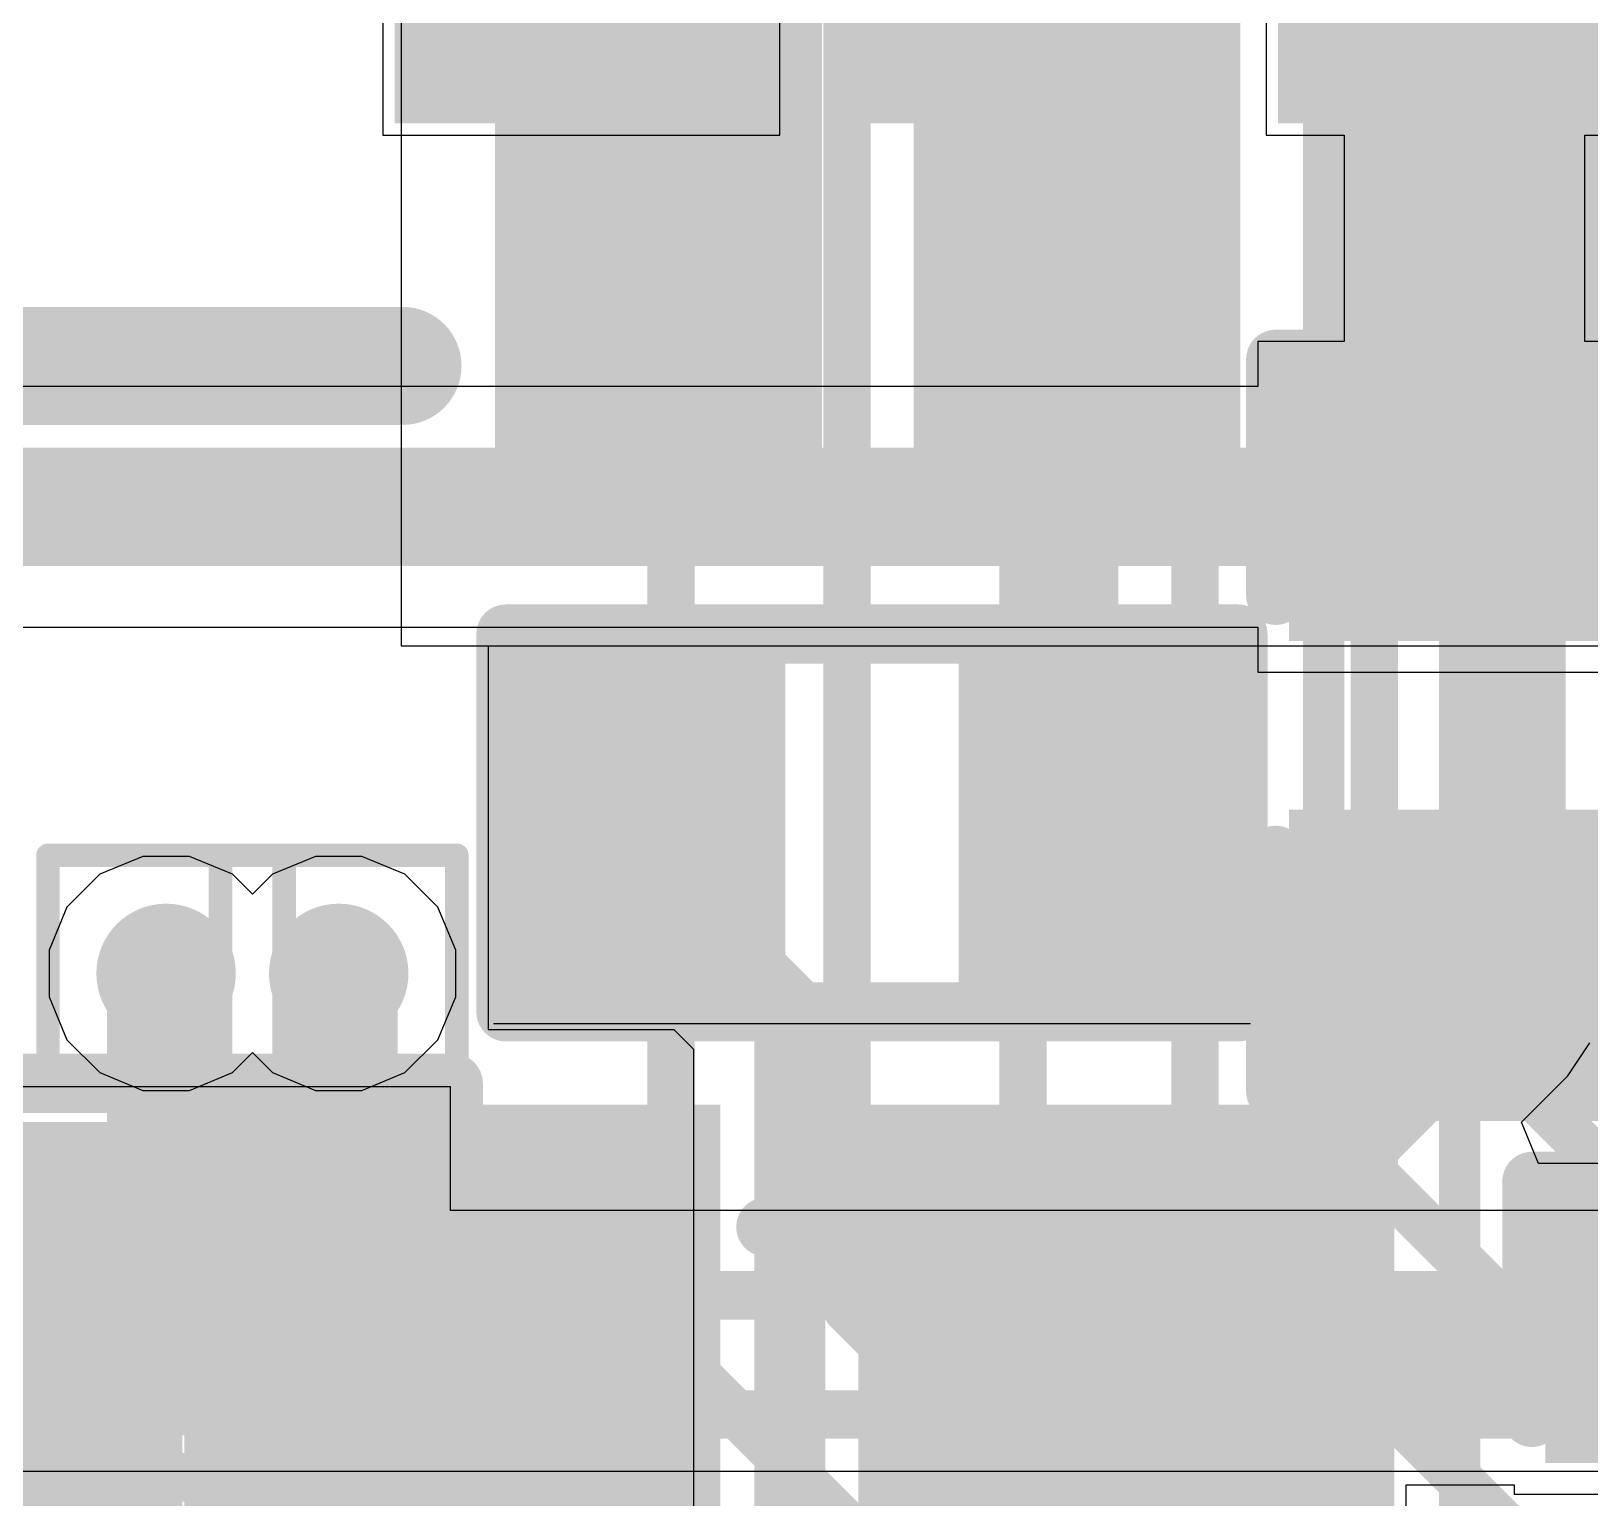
# Model space of a CAD drawing. Header units: inches. Extents: x -6 to 284, y -12 to 154.
# Drawn here: x 19.346 to 22.699, y 4.307 to 7.462 of the extents above; entities that cross this region are included whole.
import ezdxf

# ---------------------------------------------------------------- set-up
doc = ezdxf.new("R2010")
doc.units = ezdxf.units.IN
for name, color, linetype in [('Bottom Layer', 5, 'Continuous'), ('Bottom Overlay', 54, 'Continuous'), ('Bottom Paste', 16, 'Continuous'), ('Bottom Solder', 6, 'Continuous'), ('Drill Drawing', 1, 'Continuous'), ('GND-1', 16, 'Continuous'), ('GND-2', 90, 'Continuous'), ('GND-3', 216, 'Continuous'), ('GND-4', 54, 'Continuous'), ('PWR-1', 156, 'Continuous'), ('PWR-2', 130, 'Continuous'), ('Signal L1', 76, 'Continuous'), ('Signal L2', 6, 'Continuous'), ('Top Layer', 1, 'Continuous'), ('Top Overlay', 2, 'Continuous'), ('Top Paste', 8, 'Continuous'), ('Top Solder', 216, 'Continuous'), ('Via Holes', 16, 'Continuous')]:
    doc.layers.add(name, color=color, linetype=linetype)

# ---------------------------------------------------------------- blocks, each defined once
blk = doc.blocks.new('SOT_23_5_B_14')
at = {"layer": 'Bottom Layer'}
for points in [[(-1.85, 1.25), (-0.75, 1.25), (-0.75, 0.65), (-1.85, 0.65)], [(-1.85, 0.3), (-0.75, 0.3), (-0.75, -0.3), (-1.85, -0.3)], [(-1.85, -0.65), (-0.75, -0.65), (-0.75, -1.25), (-1.85, -1.25)]]:
    blk.add_hatch(color=5, dxfattribs=at).paths.add_polyline_path(points)
at = {"layer": 'Bottom Paste'}
for points in [[(-1.85, 1.25), (-0.75, 1.25), (-0.75, 0.65), (-1.85, 0.65)], [(-1.85, 0.3), (-0.75, 0.3), (-0.75, -0.3), (-1.85, -0.3)], [(-1.85, -0.65), (-0.75, -0.65), (-0.75, -1.25), (-1.85, -1.25)]]:
    blk.add_hatch(color=16, dxfattribs=at).paths.add_polyline_path(points)
at = {"layer": 'Bottom Solder'}
for points in [[(-1.9516, 1.3516), (-0.6484, 1.3516), (-0.6484, 0.5484), (-1.9516, 0.5484)], [(-1.9516, 0.4016), (-0.6484, 0.4016), (-0.6484, -0.4016), (-1.9516, -0.4016)], [(-1.9516, -0.5484), (-0.6484, -0.5484), (-0.6484, -1.3516), (-1.9516, -1.3516)]]:
    blk.add_hatch(color=6, dxfattribs=at).paths.add_polyline_path(points)
at = {"layer": 'Bottom Overlay'}
for points in [[(-2.1336, -0.8128, 0.127, 0.127, 0), (-2.0066, -0.9398, 0.127, 0.127, 0)], [(-2.1336, -0.8128, 0.127, 0.127, 0), (-2.1336, -1.0668, 0.127, 0.127, 0)], [(-2.0066, -0.9398, 0.127, 0.127, 0), (-2.1336, -1.0668, 0.127, 0.127, 0)]]:
    blk.add_lwpolyline(points, format="xyseb", dxfattribs=at)
for points in [[(-2.1654, -0.8128, 0.0635, 0.0635, 1), (-2.1019, -0.8128, 0.0635, 0.0635, 1)], [(-2.1654, -0.8128, 0.0635, 0.0635, 1), (-2.1019, -0.8128, 0.0635, 0.0635, 1)], [(-2.0384, -0.9398, 0.0635, 0.0635, 1), (-1.9749, -0.9398, 0.0635, 0.0635, 1)], [(-2.0384, -0.9398, 0.0635, 0.0635, 1), (-1.9749, -0.9398, 0.0635, 0.0635, 1)], [(-2.1654, -1.0668, 0.0635, 0.0635, 1), (-2.1019, -1.0668, 0.0635, 0.0635, 1)], [(-2.1654, -1.0668, 0.0635, 0.0635, 1), (-2.1019, -1.0668, 0.0635, 0.0635, 1)]]:
    blk.add_lwpolyline(points, format="xyseb", close=True, dxfattribs=at)
blk = doc.blocks.new('C___0402_B_75')
at = {"layer": 'Bottom Layer'}
for points in [[(-0.2413, 0.3175), (-0.2413, -0.3175), (-0.6985, -0.3175), (-0.6985, 0.3175)], [(0.6985, 0.3175), (0.6985, -0.3175), (0.2413, -0.3175), (0.2413, 0.3175)]]:
    blk.add_hatch(color=5, dxfattribs=at).paths.add_polyline_path(points)
at = {"layer": 'Bottom Paste'}
for points in [[(-0.2413, 0.3175), (-0.2413, -0.3175), (-0.6985, -0.3175), (-0.6985, 0.3175)], [(0.6985, 0.3175), (0.6985, -0.3175), (0.2413, -0.3175), (0.2413, 0.3175)]]:
    blk.add_hatch(color=16, dxfattribs=at).paths.add_polyline_path(points)
at = {"layer": 'Bottom Solder'}
for points in [[(-0.1813, 0.3775), (-0.1813, -0.3775), (-0.7585, -0.3775), (-0.7585, 0.3775)], [(0.7585, 0.3775), (0.7585, -0.3775), (0.1813, -0.3775), (0.1813, 0.3775)]]:
    blk.add_hatch(color=6, dxfattribs=at).paths.add_polyline_path(points)
at = {"layer": 'Bottom Overlay'}
for points in [[(-0.7874, 0.4064, 0.127, 0.127, 0), (-0.7874, -0.4064, 0.127, 0.127, 0)], [(-0.7874, 0.4064, 0.127, 0.127, 0), (-0.2794, 0.4064, 0.127, 0.127, 0)], [(0.7874, 0.4064, 0.127, 0.127, 0), (0.2794, 0.4064, 0.127, 0.127, 0)], [(0.7874, 0.4064, 0.127, 0.127, 0), (0.7874, -0.4064, 0.127, 0.127, 0)], [(-0.7874, -0.4064, 0.127, 0.127, 0), (-0.2794, -0.4064, 0.127, 0.127, 0)], [(0.7874, -0.4064, 0.127, 0.127, 0), (0.2794, -0.4064, 0.127, 0.127, 0)]]:
    blk.add_lwpolyline(points, format="xyseb", dxfattribs=at)
for points in [[(-0.8191, 0.4064, 0.0635, 0.0635, 1), (-0.7556, 0.4064, 0.0635, 0.0635, 1)], [(-0.8191, 0.4064, 0.0635, 0.0635, 1), (-0.7556, 0.4064, 0.0635, 0.0635, 1)], [(-0.3111, 0.4064, 0.0635, 0.0635, 1), (-0.2477, 0.4064, 0.0635, 0.0635, 1)], [(0.2477, 0.4064, 0.0635, 0.0635, 1), (0.3111, 0.4064, 0.0635, 0.0635, 1)], [(0.7556, 0.4064, 0.0635, 0.0635, 1), (0.8191, 0.4064, 0.0635, 0.0635, 1)], [(0.7556, 0.4064, 0.0635, 0.0635, 1), (0.8191, 0.4064, 0.0635, 0.0635, 1)], [(-0.8192, -0.4064, 0.0635, 0.0635, 1), (-0.7557, -0.4064, 0.0635, 0.0635, 1)], [(-0.8192, -0.4064, 0.0635, 0.0635, 1), (-0.7557, -0.4064, 0.0635, 0.0635, 1)], [(-0.3111, -0.4064, 0.0635, 0.0635, 1), (-0.2477, -0.4064, 0.0635, 0.0635, 1)], [(0.2477, -0.4064, 0.0635, 0.0635, 1), (0.3112, -0.4064, 0.0635, 0.0635, 1)], [(0.7557, -0.4064, 0.0635, 0.0635, 1), (0.8192, -0.4064, 0.0635, 0.0635, 1)], [(0.7557, -0.4064, 0.0635, 0.0635, 1), (0.8192, -0.4064, 0.0635, 0.0635, 1)]]:
    blk.add_lwpolyline(points, format="xyseb", close=True, dxfattribs=at)
blk = doc.blocks.new('Q22FA12800078__122')
at = {"layer": 'Top Layer'}
for points in [[(-1.2, 1), (-0.25, 1), (-0.25, 0.15), (-1.2, 0.15)], [(0.25, 1), (1.2, 1), (1.2, 0.15), (0.25, 0.15)], [(-1.2, -0.15), (-0.25, -0.15), (-0.25, -1), (-1.2, -1)], [(0.25, -0.15), (1.2, -0.15), (1.2, -1), (0.25, -1)]]:
    blk.add_hatch(color=1, dxfattribs=at).paths.add_polyline_path(points)
at = {"layer": 'Top Paste'}
for points in [[(-1.2, 1), (-0.25, 1), (-0.25, 0.15), (-1.2, 0.15)], [(0.25, 1), (1.2, 1), (1.2, 0.15), (0.25, 0.15)], [(-1.2, -0.15), (-0.25, -0.15), (-0.25, -1), (-1.2, -1)], [(0.25, -0.15), (1.2, -0.15), (1.2, -1), (0.25, -1)]]:
    blk.add_hatch(color=8, dxfattribs=at).paths.add_polyline_path(points)
at = {"layer": 'Top Solder'}
for points in [[(-1.3016, 1.1016), (-0.1484, 1.1016), (-0.1484, 0.0484), (-1.3016, 0.0484)], [(0.1484, 1.1016), (1.3016, 1.1016), (1.3016, 0.0484), (0.1484, 0.0484)], [(-1.3016, -0.0484), (-0.1484, -0.0484), (-0.1484, -1.1016), (-1.3016, -1.1016)], [(0.1484, -0.0484), (1.3016, -0.0484), (1.3016, -1.1016), (0.1484, -1.1016)]]:
    blk.add_hatch(color=216, dxfattribs=at).paths.add_polyline_path(points)
at = {"layer": 'Top Overlay'}
for points in [[(0.0508, 0.8636, 0.127, 0.127, 0), (-0.0508, 0.8636, 0.127, 0.127, 0)], [(0.0508, -0.8382, 0.127, 0.127, 0), (-0.0508, -0.8382, 0.127, 0.127, 0)]]:
    blk.add_lwpolyline(points, format="xyseb", dxfattribs=at)
for points in [[(-0.0825, 0.8636, 0.0635, 0.0635, 1), (-0.0191, 0.8636, 0.0635, 0.0635, 1)], [(0.0191, 0.8636, 0.0635, 0.0635, 1), (0.0825, 0.8636, 0.0635, 0.0635, 1)], [(-0.0825, -0.8382, 0.0635, 0.0635, 1), (-0.0191, -0.8382, 0.0635, 0.0635, 1)], [(0.0191, -0.8382, 0.0635, 0.0635, 1), (0.0825, -0.8382, 0.0635, 0.0635, 1)]]:
    blk.add_lwpolyline(points, format="xyseb", close=True, dxfattribs=at)
blk = doc.blocks.new('AP6275S__125')
at = {"layer": 'Top Layer'}
for points in [[(-5.6, -5.6275), (-5.6, -6.7525), (-6.1, -6.7525), (-6.1, -5.6275)], [(-4.7, -5.6275), (-4.7, -6.7525), (-5.2, -6.7525), (-5.2, -5.6275)], [(-3.8, -5.6275), (-3.8, -6.7525), (-4.3, -6.7525), (-4.3, -5.6275)]]:
    blk.add_hatch(color=1, dxfattribs=at).paths.add_polyline_path(points)
at = {"layer": 'Top Paste'}
for points in [[(-5.6, -5.6275), (-5.6, -6.7525), (-6.1, -6.7525), (-6.1, -5.6275)], [(-4.7, -5.6275), (-4.7, -6.7525), (-5.2, -6.7525), (-5.2, -5.6275)], [(-3.8, -5.6275), (-3.8, -6.7525), (-4.3, -6.7525), (-4.3, -5.6275)]]:
    blk.add_hatch(color=8, dxfattribs=at).paths.add_polyline_path(points)
at = {"layer": 'Top Solder'}
for points in [[(-5.4984, -5.5259), (-5.4984, -6.8541), (-6.2016, -6.8541), (-6.2016, -5.5259)], [(-4.5984, -5.5259), (-4.5984, -6.8541), (-5.3016, -6.8541), (-5.3016, -5.5259)], [(-3.6984, -5.5259), (-3.6984, -6.8541), (-4.4016, -6.8541), (-4.4016, -5.5259)]]:
    blk.add_hatch(color=216, dxfattribs=at).paths.add_polyline_path(points)
at = {"layer": 'Top Overlay'}
blk.add_lwpolyline([(-7.5184, -6.5532, 0.254, 0.254, 0), (-6.4008, -6.5532, 0.254, 0.254, 0)], format="xyseb", dxfattribs=at)
blk.add_lwpolyline([(-6.4643, -6.5532, 0.127, 0.127, 1), (-6.3373, -6.5532, 0.127, 0.127, 1)], format="xyseb", close=True, dxfattribs=at)
blk = doc.blocks.new('R___0402_145')
at = {"layer": 'Top Layer'}
for points in [[(-0.6985, -0.3175), (-0.6985, 0.3175), (-0.2413, 0.3175), (-0.2413, -0.3175)], [(0.2413, -0.3175), (0.2413, 0.3175), (0.6985, 0.3175), (0.6985, -0.3175)]]:
    blk.add_hatch(color=1, dxfattribs=at).paths.add_polyline_path(points)
at = {"layer": 'Top Paste'}
for points in [[(-0.6985, -0.3175), (-0.6985, 0.3175), (-0.2413, 0.3175), (-0.2413, -0.3175)], [(0.2413, -0.3175), (0.2413, 0.3175), (0.6985, 0.3175), (0.6985, -0.3175)]]:
    blk.add_hatch(color=8, dxfattribs=at).paths.add_polyline_path(points)
at = {"layer": 'Top Solder'}
for points in [[(-0.7535, -0.3725), (-0.7535, 0.3725), (-0.1863, 0.3725), (-0.1863, -0.3725)], [(0.1863, -0.3725), (0.1863, 0.3725), (0.7535, 0.3725), (0.7535, -0.3725)]]:
    blk.add_hatch(color=216, dxfattribs=at).paths.add_polyline_path(points)
at = {"layer": 'Top Overlay'}
for points in [[(-0.7874, -0.4064, 0.127, 0.127, 0), (-0.7874, 0.4064, 0.127, 0.127, 0)], [(-0.7874, 0.4064, 0.127, 0.127, 0), (0.7874, 0.4064, 0.127, 0.127, 0)], [(0.7874, -0.4064, 0.127, 0.127, 0), (0.7874, 0.4064, 0.127, 0.127, 0)], [(-0.7874, -0.4064, 0.127, 0.127, 0), (0.7874, -0.4064, 0.127, 0.127, 0)], [(-0.8128, -0.4318, 0.00323, 0.00323, 0), (0.8128, -0.4318, 0.00323, 0.00323, 0)]]:
    blk.add_lwpolyline(points, format="xyseb", dxfattribs=at)
for points in [[(-0.8191, 0.4064, 0.0635, 0.0635, 1), (-0.7556, 0.4064, 0.0635, 0.0635, 1)], [(-0.8191, 0.4064, 0.0635, 0.0635, 1), (-0.7556, 0.4064, 0.0635, 0.0635, 1)], [(0.7556, 0.4064, 0.0635, 0.0635, 1), (0.8191, 0.4064, 0.0635, 0.0635, 1)], [(0.7556, 0.4064, 0.0635, 0.0635, 1), (0.8191, 0.4064, 0.0635, 0.0635, 1)], [(-0.8191, -0.4064, 0.0635, 0.0635, 1), (-0.7556, -0.4064, 0.0635, 0.0635, 1)], [(-0.8191, -0.4064, 0.0635, 0.0635, 1), (-0.7556, -0.4064, 0.0635, 0.0635, 1)], [(0.7556, -0.4064, 0.0635, 0.0635, 1), (0.8191, -0.4064, 0.0635, 0.0635, 1)], [(0.7556, -0.4064, 0.0635, 0.0635, 1), (0.8191, -0.4064, 0.0635, 0.0635, 1)], [(-0.8136, -0.4318, 0.00161, 0.00161, 1), (-0.812, -0.4318, 0.00161, 0.00161, 1)], [(0.812, -0.4318, 0.00161, 0.00161, 1), (0.8136, -0.4318, 0.00161, 0.00161, 1)]]:
    blk.add_lwpolyline(points, format="xyseb", close=True, dxfattribs=at)
blk = doc.blocks.new('0302_B_237')
at = {"layer": 'Bottom Layer'}
for points in [[(-0.4001, 0.45), (-0.1001, 0.45), (-0.1001, 0.15), (-0.4001, 0.15)], [(0.1001, 0.45), (0.4001, 0.45), (0.4001, 0.15), (0.1001, 0.15)], [(-0.4001, -0.15), (-0.1001, -0.15), (-0.1001, -0.45), (-0.4001, -0.45)], [(0.1001, -0.15), (0.4001, -0.15), (0.4001, -0.45), (0.1001, -0.45)]]:
    blk.add_hatch(color=5, dxfattribs=at).paths.add_polyline_path(points)
at = {"layer": 'Bottom Paste'}
for points in [[(-0.4001, 0.45), (-0.1001, 0.45), (-0.1001, 0.15), (-0.4001, 0.15)], [(0.1001, 0.45), (0.4001, 0.45), (0.4001, 0.15), (0.1001, 0.15)], [(-0.4001, -0.15), (-0.1001, -0.15), (-0.1001, -0.45), (-0.4001, -0.45)], [(0.1001, -0.15), (0.4001, -0.15), (0.4001, -0.45), (0.1001, -0.45)]]:
    blk.add_hatch(color=16, dxfattribs=at).paths.add_polyline_path(points)
at = {"layer": 'Bottom Solder'}
for points in [[(-0.4509, 0.5008), (-0.0493, 0.5008), (-0.0493, 0.0992), (-0.4509, 0.0992)], [(0.0493, 0.5008), (0.4509, 0.5008), (0.4509, 0.0992), (0.0493, 0.0992)], [(-0.4509, -0.0992), (-0.0493, -0.0992), (-0.0493, -0.5008), (-0.4509, -0.5008)], [(0.0493, -0.0992), (0.4509, -0.0992), (0.4509, -0.5008), (0.0493, -0.5008)]]:
    blk.add_hatch(color=6, dxfattribs=at).paths.add_polyline_path(points)
at = {"layer": 'Bottom Overlay'}
for points in [[(-0.5334, 0.5842, 0.127, 0.127, 0), (0.5334, 0.5842, 0.127, 0.127, 0)], [(-0.5334, -0.5842, 0.127, 0.127, 0), (-0.5334, 0.5842, 0.127, 0.127, 0)], [(0.5334, -0.5842, 0.127, 0.127, 0), (0.5334, 0.5842, 0.127, 0.127, 0)], [(0.6713, -0.3318, 0.127, 0.127, 0), (0.7983, -0.2048, 0.127, 0.127, 0)], [(0.7983, -0.4588, 0.127, 0.127, 0), (0.7983, -0.2048, 0.127, 0.127, 0)], [(0.6713, -0.3318, 0.127, 0.127, 0), (0.7983, -0.4588, 0.127, 0.127, 0)], [(-0.5334, -0.5842, 0.127, 0.127, 0), (0.5334, -0.5842, 0.127, 0.127, 0)]]:
    blk.add_lwpolyline(points, format="xyseb", dxfattribs=at)
for points in [[(-0.5651, 0.5842, 0.0635, 0.0635, 1), (-0.5016, 0.5842, 0.0635, 0.0635, 1)], [(-0.5651, 0.5842, 0.0635, 0.0635, 1), (-0.5016, 0.5842, 0.0635, 0.0635, 1)], [(0.5016, 0.5842, 0.0635, 0.0635, 1), (0.5651, 0.5842, 0.0635, 0.0635, 1)], [(0.5016, 0.5842, 0.0635, 0.0635, 1), (0.5651, 0.5842, 0.0635, 0.0635, 1)], [(0.7666, -0.2048, 0.0635, 0.0635, 1), (0.8301, -0.2048, 0.0635, 0.0635, 1)], [(0.7666, -0.2048, 0.0635, 0.0635, 1), (0.8301, -0.2048, 0.0635, 0.0635, 1)], [(0.6396, -0.3318, 0.0635, 0.0635, 1), (0.7031, -0.3318, 0.0635, 0.0635, 1)], [(0.6396, -0.3318, 0.0635, 0.0635, 1), (0.7031, -0.3318, 0.0635, 0.0635, 1)], [(0.7666, -0.4588, 0.0635, 0.0635, 1), (0.8301, -0.4588, 0.0635, 0.0635, 1)], [(0.7666, -0.4588, 0.0635, 0.0635, 1), (0.8301, -0.4588, 0.0635, 0.0635, 1)], [(-0.5651, -0.5842, 0.0635, 0.0635, 1), (-0.5016, -0.5842, 0.0635, 0.0635, 1)], [(-0.5651, -0.5842, 0.0635, 0.0635, 1), (-0.5016, -0.5842, 0.0635, 0.0635, 1)], [(0.5016, -0.5842, 0.0635, 0.0635, 1), (0.5651, -0.5842, 0.0635, 0.0635, 1)], [(0.5016, -0.5842, 0.0635, 0.0635, 1), (0.5651, -0.5842, 0.0635, 0.0635, 1)]]:
    blk.add_lwpolyline(points, format="xyseb", close=True, dxfattribs=at)
blk = doc.blocks.new('C___0402_267')
at = {"layer": 'Top Layer'}
for points in [[(-0.6985, -0.3175), (-0.6985, 0.3175), (-0.2413, 0.3175), (-0.2413, -0.3175)], [(0.2413, -0.3175), (0.2413, 0.3175), (0.6985, 0.3175), (0.6985, -0.3175)]]:
    blk.add_hatch(color=1, dxfattribs=at).paths.add_polyline_path(points)
at = {"layer": 'Top Paste'}
for points in [[(-0.6985, -0.3175), (-0.6985, 0.3175), (-0.2413, 0.3175), (-0.2413, -0.3175)], [(0.2413, -0.3175), (0.2413, 0.3175), (0.6985, 0.3175), (0.6985, -0.3175)]]:
    blk.add_hatch(color=8, dxfattribs=at).paths.add_polyline_path(points)
at = {"layer": 'Top Solder'}
for points in [[(-0.7585, -0.3775), (-0.7585, 0.3775), (-0.1813, 0.3775), (-0.1813, -0.3775)], [(0.1813, -0.3775), (0.1813, 0.3775), (0.7585, 0.3775), (0.7585, -0.3775)]]:
    blk.add_hatch(color=216, dxfattribs=at).paths.add_polyline_path(points)
at = {"layer": 'Top Overlay'}
for points in [[(-0.2794, 0.4064, 0.127, 0.127, 0), (-0.7874, 0.4064, 0.127, 0.127, 0)], [(-0.7874, -0.4064, 0.127, 0.127, 0), (-0.7874, 0.4064, 0.127, 0.127, 0)], [(0.2794, 0.4064, 0.127, 0.127, 0), (0.7874, 0.4064, 0.127, 0.127, 0)], [(0.7874, -0.4064, 0.127, 0.127, 0), (0.7874, 0.4064, 0.127, 0.127, 0)], [(-0.7874, -0.4064, 0.127, 0.127, 0), (-0.2794, -0.4064, 0.127, 0.127, 0)], [(0.2794, -0.4064, 0.127, 0.127, 0), (0.7874, -0.4064, 0.127, 0.127, 0)]]:
    blk.add_lwpolyline(points, format="xyseb", dxfattribs=at)
for points in [[(-0.8191, 0.4064, 0.0635, 0.0635, 1), (-0.7556, 0.4064, 0.0635, 0.0635, 1)], [(-0.8191, 0.4064, 0.0635, 0.0635, 1), (-0.7556, 0.4064, 0.0635, 0.0635, 1)], [(-0.3111, 0.4064, 0.0635, 0.0635, 1), (-0.2477, 0.4064, 0.0635, 0.0635, 1)], [(0.2477, 0.4064, 0.0635, 0.0635, 1), (0.3111, 0.4064, 0.0635, 0.0635, 1)], [(0.7556, 0.4064, 0.0635, 0.0635, 1), (0.8191, 0.4064, 0.0635, 0.0635, 1)], [(0.7556, 0.4064, 0.0635, 0.0635, 1), (0.8191, 0.4064, 0.0635, 0.0635, 1)], [(-0.8192, -0.4064, 0.0635, 0.0635, 1), (-0.7557, -0.4064, 0.0635, 0.0635, 1)], [(-0.8192, -0.4064, 0.0635, 0.0635, 1), (-0.7557, -0.4064, 0.0635, 0.0635, 1)], [(-0.3111, -0.4064, 0.0635, 0.0635, 1), (-0.2477, -0.4064, 0.0635, 0.0635, 1)], [(0.2477, -0.4064, 0.0635, 0.0635, 1), (0.3112, -0.4064, 0.0635, 0.0635, 1)], [(0.7556, -0.4064, 0.0635, 0.0635, 1), (0.8191, -0.4064, 0.0635, 0.0635, 1)], [(0.7556, -0.4064, 0.0635, 0.0635, 1), (0.8191, -0.4064, 0.0635, 0.0635, 1)]]:
    blk.add_lwpolyline(points, format="xyseb", close=True, dxfattribs=at)
blk = doc.blocks.new('C___0402_268')
at = {"layer": 'Top Layer'}
for points in [[(-0.6985, -0.3175), (-0.6985, 0.3175), (-0.2413, 0.3175), (-0.2413, -0.3175)], [(0.2413, -0.3175), (0.2413, 0.3175), (0.6985, 0.3175), (0.6985, -0.3175)]]:
    blk.add_hatch(color=1, dxfattribs=at).paths.add_polyline_path(points)
at = {"layer": 'Top Paste'}
for points in [[(-0.6985, -0.3175), (-0.6985, 0.3175), (-0.2413, 0.3175), (-0.2413, -0.3175)], [(0.2413, -0.3175), (0.2413, 0.3175), (0.6985, 0.3175), (0.6985, -0.3175)]]:
    blk.add_hatch(color=8, dxfattribs=at).paths.add_polyline_path(points)
at = {"layer": 'Top Solder'}
for points in [[(-0.7585, -0.3775), (-0.7585, 0.3775), (-0.1813, 0.3775), (-0.1813, -0.3775)], [(0.1813, -0.3775), (0.1813, 0.3775), (0.7585, 0.3775), (0.7585, -0.3775)]]:
    blk.add_hatch(color=216, dxfattribs=at).paths.add_polyline_path(points)
at = {"layer": 'Top Overlay'}
for points in [[(-0.7874, 0.4064, 0.127, 0.127, 0), (-0.2794, 0.4064, 0.127, 0.127, 0)], [(-0.7874, 0.4064, 0.127, 0.127, 0), (-0.7874, -0.4064, 0.127, 0.127, 0)], [(0.2794, 0.4064, 0.127, 0.127, 0), (0.7874, 0.4064, 0.127, 0.127, 0)], [(0.7874, 0.4064, 0.127, 0.127, 0), (0.7874, -0.4064, 0.127, 0.127, 0)], [(-0.7874, -0.4064, 0.127, 0.127, 0), (-0.2794, -0.4064, 0.127, 0.127, 0)], [(0.7874, -0.4064, 0.127, 0.127, 0), (0.2794, -0.4064, 0.127, 0.127, 0)]]:
    blk.add_lwpolyline(points, format="xyseb", dxfattribs=at)
for points in [[(-0.8191, 0.4064, 0.0635, 0.0635, 1), (-0.7556, 0.4064, 0.0635, 0.0635, 1)], [(-0.8191, 0.4064, 0.0635, 0.0635, 1), (-0.7556, 0.4064, 0.0635, 0.0635, 1)], [(-0.3111, 0.4064, 0.0635, 0.0635, 1), (-0.2477, 0.4064, 0.0635, 0.0635, 1)], [(0.2477, 0.4064, 0.0635, 0.0635, 1), (0.3111, 0.4064, 0.0635, 0.0635, 1)], [(0.7556, 0.4064, 0.0635, 0.0635, 1), (0.8191, 0.4064, 0.0635, 0.0635, 1)], [(0.7556, 0.4064, 0.0635, 0.0635, 1), (0.8191, 0.4064, 0.0635, 0.0635, 1)], [(-0.8191, -0.4064, 0.0635, 0.0635, 1), (-0.7556, -0.4064, 0.0635, 0.0635, 1)], [(-0.8191, -0.4064, 0.0635, 0.0635, 1), (-0.7556, -0.4064, 0.0635, 0.0635, 1)], [(-0.3111, -0.4064, 0.0635, 0.0635, 1), (-0.2477, -0.4064, 0.0635, 0.0635, 1)], [(0.2477, -0.4064, 0.0635, 0.0635, 1), (0.3111, -0.4064, 0.0635, 0.0635, 1)], [(0.7556, -0.4064, 0.0635, 0.0635, 1), (0.8191, -0.4064, 0.0635, 0.0635, 1)], [(0.7556, -0.4064, 0.0635, 0.0635, 1), (0.8191, -0.4064, 0.0635, 0.0635, 1)]]:
    blk.add_lwpolyline(points, format="xyseb", close=True, dxfattribs=at)

msp = doc.modelspace()

# ---------------------------------------------------------------- hatches: boundary and pattern name
at = {"layer": 'Bottom Layer'}
h = msp.add_hatch(color=5, dxfattribs=at)
edge = h.paths.add_edge_path()
edge.add_arc((19.6361, 5.4353), 0.15, 0, 360)
h = msp.add_hatch(color=5, dxfattribs=at)
edge = h.paths.add_edge_path()
edge.add_arc((20.0074, 5.4353), 0.15, 0, 360)
at = {"layer": 'GND-1'}
h = msp.add_hatch(color=16, dxfattribs=at)
edge = h.paths.add_edge_path()
edge.add_arc((19.6361, 5.4353), 0.15, 0, 360)
h = msp.add_hatch(color=16, dxfattribs=at)
edge = h.paths.add_edge_path()
edge.add_arc((20.0074, 5.4353), 0.15, 0, 360)
at = {"layer": 'GND-2'}
h = msp.add_hatch(color=90, dxfattribs=at)
edge = h.paths.add_edge_path()
edge.add_arc((19.6361, 5.4353), 0.15, 0, 360)
h = msp.add_hatch(color=90, dxfattribs=at)
edge = h.paths.add_edge_path()
edge.add_arc((20.0074, 5.4353), 0.15, 0, 360)
at = {"layer": 'GND-3'}
h = msp.add_hatch(color=216, dxfattribs=at)
edge = h.paths.add_edge_path()
edge.add_arc((19.6361, 5.4353), 0.15, 0, 360)
h = msp.add_hatch(color=216, dxfattribs=at)
edge = h.paths.add_edge_path()
edge.add_arc((20.0074, 5.4353), 0.15, 0, 360)
at = {"layer": 'GND-4'}
h = msp.add_hatch(color=54, dxfattribs=at)
edge = h.paths.add_edge_path()
edge.add_arc((19.6361, 5.4353), 0.15, 0, 360)
h = msp.add_hatch(color=54, dxfattribs=at)
edge = h.paths.add_edge_path()
edge.add_arc((20.0074, 5.4353), 0.15, 0, 360)
at = {"layer": 'PWR-1'}
h = msp.add_hatch(color=156, dxfattribs=at)
edge = h.paths.add_edge_path()
edge.add_arc((19.6361, 5.4353), 0.15, 0, 360)
h = msp.add_hatch(color=156, dxfattribs=at)
edge = h.paths.add_edge_path()
edge.add_arc((20.0074, 5.4353), 0.15, 0, 360)
at = {"layer": 'PWR-2'}
h = msp.add_hatch(color=130, dxfattribs=at)
edge = h.paths.add_edge_path()
edge.add_arc((19.6361, 5.4353), 0.15, 0, 360)
h = msp.add_hatch(color=130, dxfattribs=at)
edge = h.paths.add_edge_path()
edge.add_arc((20.0074, 5.4353), 0.15, 0, 360)
at = {"layer": 'Signal L1'}
h = msp.add_hatch(color=76, dxfattribs=at)
edge = h.paths.add_edge_path()
edge.add_arc((19.6361, 5.4353), 0.15, 0, 360)
h = msp.add_hatch(color=76, dxfattribs=at)
edge = h.paths.add_edge_path()
edge.add_arc((20.0074, 5.4353), 0.15, 0, 360)
at = {"layer": 'Signal L2'}
h = msp.add_hatch(color=6, dxfattribs=at)
edge = h.paths.add_edge_path()
edge.add_arc((19.6361, 5.4353), 0.15, 0, 360)
h = msp.add_hatch(color=6, dxfattribs=at)
edge = h.paths.add_edge_path()
edge.add_arc((20.0074, 5.4353), 0.15, 0, 360)
at = {"layer": 'Top Layer'}
h = msp.add_hatch(color=1, dxfattribs=at)
edge = h.paths.add_edge_path()
edge.add_arc((19.6361, 5.4353), 0.15, 0, 360)
h = msp.add_hatch(color=1, dxfattribs=at)
edge = h.paths.add_edge_path()
edge.add_arc((20.0074, 5.4353), 0.15, 0, 360)
msp.add_hatch(color=1, dxfattribs=at).paths.add_polyline_path([(18.7596, 4.4421), (20.7267, 4.4421), (20.7267, 5.0517), (18.7596, 5.0517)])
at = {"layer": 'Via Holes'}
h = msp.add_hatch(color=7, dxfattribs=at)
edge = h.paths.add_edge_path()
edge.add_arc((19.6361, 5.4353), 0.075, 0, 360)
h = msp.add_hatch(color=7, dxfattribs=at)
edge = h.paths.add_edge_path()
edge.add_arc((20.0074, 5.4353), 0.075, 0, 360)

# ---------------------------------------------------------------- linework, layer by layer
at = {"layer": 'Bottom Layer'}
for p, q in [((20.1021, 8.5923), (20.1021, 7.2383)), ((20.9561, 7.2383), (20.9561, 8.5923)), ((22.0021, 8.5923), (22.0021, 7.2383)), ((20.1021, 7.2383), (20.9561, 7.2383)), ((22.0021, 7.2383), (22.1701, 7.2383)), ((22.1701, 7.2383), (22.1701, 6.7944)), ((22.6881, 6.7944), (22.6881, 7.2383)), ((22.6881, 7.2383), (22.8561, 7.2383)), ((22.1701, 6.7944), (21.9846, 6.7944)), ((21.9846, 6.7944), (21.9846, 6.6978)), ((22.8736, 6.7944), (22.6881, 6.7944)), ((21.9846, 6.6978), (19.0461, 6.6978)), ((19.1534, 6.1798), (21.9846, 6.1798)), ((21.9846, 6.1798), (21.9846, 6.0832)), ((21.9846, 6.0832), (22.8736, 6.0832)), ((20.2476, 5.1917), (19.1935, 5.1917)), ((20.2476, 4.9256), (20.2476, 5.1917)), ((24.4922, 4.9256), (20.2476, 4.9256))]:
    msp.add_line(p, q, dxfattribs=at)
for points in [[(22.4291, 6.4388, 0.254, 0.254, 0), (22.4291, 7.9153, 0.254, 0.254, 0)], [(19.0461, 6.4388, 0.254, 0.254, 0), (22.4291, 6.4388, 0.254, 0.254, 0)], [(19.283, 4.7272, 0.1041, 0.1041, 0), (19.4705, 4.9147, 0.1041, 0.1041, 0)], [(19.9706, 4.9147, 0.1041, 0.1041, 0), (20.0685, 4.8168, 0.1041, 0.1041, 0)], [(20.0685, 4.804, 0.1041, 0.1041, 0), (20.0685, 4.8168, 0.1041, 0.1041, 0)], [(20.0685, 4.804, 0.1041, 0.1041, 0), (20.1296, 4.743, 0.1041, 0.1041, 0)], [(20.1296, 4.743, 0.1041, 0.1041, 0), (29.7036, 4.743, 0.1041, 0.1041, 0)], [(20.0879, 4.4127, 0.1041, 0.1041, 0), (20.1617, 4.4865, 0.1041, 0.1041, 0)], [(20.1617, 4.4865, 0.1041, 0.1041, 0), (29.7036, 4.4865, 0.1041, 0.1041, 0)], [(17.3795, 4.4707, 0.1041, 0.1041, 0), (19.3145, 4.4707, 0.1041, 0.1041, 0)], [(19.3145, 4.4707, 0.1041, 0.1041, 0), (19.4705, 4.3148, 0.1041, 0.1041, 0)], [(19.9706, 4.3148, 0.1041, 0.1041, 0), (20.0685, 4.4127, 0.1041, 0.1041, 0)], [(20.0685, 4.4127, 0.1041, 0.1041, 0), (20.0879, 4.4127, 0.1041, 0.1041, 0)]]:
    msp.add_lwpolyline(points, format="xyseb", dxfattribs=at)
for points in [[(22.3656, 6.4388, 0.127, 0.127, 1), (22.4926, 6.4388, 0.127, 0.127, 1)], [(22.3656, 6.4388, 0.127, 0.127, 1), (22.4926, 6.4388, 0.127, 0.127, 1)], [(19.4445, 4.9147, 0.0521, 0.0521, 1), (19.4965, 4.9147, 0.0521, 0.0521, 1)], [(19.9446, 4.9147, 0.0521, 0.0521, 1), (19.9967, 4.9147, 0.0521, 0.0521, 1)], [(20.0425, 4.8168, 0.0521, 0.0521, 1), (20.0946, 4.8168, 0.0521, 0.0521, 1)], [(20.0425, 4.8168, 0.0521, 0.0521, 1), (20.0946, 4.8168, 0.0521, 0.0521, 1)], [(20.0425, 4.804, 0.0521, 0.0521, 1), (20.0946, 4.804, 0.0521, 0.0521, 1)], [(20.0425, 4.804, 0.0521, 0.0521, 1), (20.0946, 4.804, 0.0521, 0.0521, 1)], [(20.1035, 4.743, 0.0521, 0.0521, 1), (20.1556, 4.743, 0.0521, 0.0521, 1)], [(20.1035, 4.743, 0.0521, 0.0521, 1), (20.1556, 4.743, 0.0521, 0.0521, 1)], [(20.1356, 4.4865, 0.0521, 0.0521, 1), (20.1877, 4.4865, 0.0521, 0.0521, 1)], [(20.1356, 4.4865, 0.0521, 0.0521, 1), (20.1877, 4.4865, 0.0521, 0.0521, 1)], [(19.2885, 4.4707, 0.0521, 0.0521, 1), (19.3406, 4.4707, 0.0521, 0.0521, 1)], [(19.2885, 4.4707, 0.0521, 0.0521, 1), (19.3406, 4.4707, 0.0521, 0.0521, 1)], [(20.0425, 4.4127, 0.0521, 0.0521, 1), (20.0946, 4.4127, 0.0521, 0.0521, 1)], [(20.0425, 4.4127, 0.0521, 0.0521, 1), (20.0946, 4.4127, 0.0521, 0.0521, 1)], [(20.0619, 4.4127, 0.0521, 0.0521, 1), (20.1139, 4.4127, 0.0521, 0.0521, 1)], [(20.0619, 4.4127, 0.0521, 0.0521, 1), (20.1139, 4.4127, 0.0521, 0.0521, 1)], [(19.4445, 4.3148, 0.0521, 0.0521, 1), (19.4965, 4.3148, 0.0521, 0.0521, 1)], [(19.9446, 4.3148, 0.0521, 0.0521, 1), (19.9967, 4.3148, 0.0521, 0.0521, 1)]]:
    msp.add_lwpolyline(points, format="xyseb", close=True, dxfattribs=at)
at = {"layer": 'Drill Drawing'}
for points in [[(19.3821, 5.6893, 0.0508, 0.0508, 0), (19.8901, 5.6893, 0.0508, 0.0508, 0)], [(19.3821, 5.1813, 0.0508, 0.0508, 0), (19.3821, 5.6893, 0.0508, 0.0508, 0)], [(19.7534, 5.6893, 0.0508, 0.0508, 0), (20.2614, 5.6893, 0.0508, 0.0508, 0)], [(19.7534, 5.1813, 0.0508, 0.0508, 0), (19.7534, 5.6893, 0.0508, 0.0508, 0)], [(19.8901, 5.1813, 0.0508, 0.0508, 0), (19.8901, 5.6893, 0.0508, 0.0508, 0)], [(20.2614, 5.1813, 0.0508, 0.0508, 0), (20.2614, 5.6893, 0.0508, 0.0508, 0)], [(19.3821, 5.1813, 0.0508, 0.0508, 0), (19.8901, 5.1813, 0.0508, 0.0508, 0)], [(19.7534, 5.1813, 0.0508, 0.0508, 0), (20.2614, 5.1813, 0.0508, 0.0508, 0)]]:
    msp.add_lwpolyline(points, format="xyseb", dxfattribs=at)
for points in [[(19.3694, 5.6893, 0.0254, 0.0254, 1), (19.3948, 5.6893, 0.0254, 0.0254, 1)], [(19.3694, 5.6893, 0.0254, 0.0254, 1), (19.3948, 5.6893, 0.0254, 0.0254, 1)], [(19.7407, 5.6893, 0.0254, 0.0254, 1), (19.7661, 5.6893, 0.0254, 0.0254, 1)], [(19.7407, 5.6893, 0.0254, 0.0254, 1), (19.7661, 5.6893, 0.0254, 0.0254, 1)], [(19.8774, 5.6893, 0.0254, 0.0254, 1), (19.9028, 5.6893, 0.0254, 0.0254, 1)], [(19.8774, 5.6893, 0.0254, 0.0254, 1), (19.9028, 5.6893, 0.0254, 0.0254, 1)], [(20.2487, 5.6893, 0.0254, 0.0254, 1), (20.2741, 5.6893, 0.0254, 0.0254, 1)], [(20.2487, 5.6893, 0.0254, 0.0254, 1), (20.2741, 5.6893, 0.0254, 0.0254, 1)], [(19.3694, 5.1813, 0.0254, 0.0254, 1), (19.3948, 5.1813, 0.0254, 0.0254, 1)], [(19.3694, 5.1813, 0.0254, 0.0254, 1), (19.3948, 5.1813, 0.0254, 0.0254, 1)], [(19.7407, 5.1813, 0.0254, 0.0254, 1), (19.7661, 5.1813, 0.0254, 0.0254, 1)], [(19.7407, 5.1813, 0.0254, 0.0254, 1), (19.7661, 5.1813, 0.0254, 0.0254, 1)], [(19.8774, 5.1813, 0.0254, 0.0254, 1), (19.9028, 5.1813, 0.0254, 0.0254, 1)], [(19.8774, 5.1813, 0.0254, 0.0254, 1), (19.9028, 5.1813, 0.0254, 0.0254, 1)], [(20.2487, 5.1813, 0.0254, 0.0254, 1), (20.2741, 5.1813, 0.0254, 0.0254, 1)], [(20.2487, 5.1813, 0.0254, 0.0254, 1), (20.2741, 5.1813, 0.0254, 0.0254, 1)]]:
    msp.add_lwpolyline(points, format="xyseb", close=True, dxfattribs=at)
at = {"layer": 'PWR-1'}
for p, q in [((19.586, 5.6869), (19.4936, 5.6486)), ((19.6861, 5.6869), (19.586, 5.6869)), ((19.7786, 5.6486), (19.6861, 5.6869)), ((19.9573, 5.6869), (19.8648, 5.6486)), ((20.0574, 5.6869), (19.9573, 5.6869)), ((20.1499, 5.6486), (20.0574, 5.6869)), ((19.4936, 5.6486), (19.4228, 5.5778)), ((19.8217, 5.6055), (19.7786, 5.6486)), ((19.8648, 5.6486), (19.8217, 5.6055)), ((20.2207, 5.5778), (20.1499, 5.6486)), ((19.4228, 5.5778), (19.3845, 5.4854)), ((20.259, 5.4854), (20.2207, 5.5778)), ((19.3845, 5.4854), (19.3845, 5.3853)), ((20.259, 5.3853), (20.259, 5.4854)), ((19.3845, 5.3853), (19.4228, 5.2928)), ((20.2207, 5.2928), (20.259, 5.3853)), ((19.4228, 5.2928), (19.4936, 5.222)), ((19.7786, 5.222), (19.8217, 5.2651)), ((19.8217, 5.2651), (19.8648, 5.222)), ((20.1499, 5.222), (20.2207, 5.2928)), ((19.4936, 5.222), (19.586, 5.1837)), ((19.6861, 5.1837), (19.7786, 5.222)), ((19.8648, 5.222), (19.9573, 5.1837)), ((20.0574, 5.1837), (20.1499, 5.222)), ((19.586, 5.1837), (19.6861, 5.1837)), ((19.9573, 5.1837), (20.0574, 5.1837)), ((30.085, 4.3644), (17.9612, 4.3644))]:
    msp.add_line(p, q, dxfattribs=at)
at = {"layer": 'PWR-2'}
for p, q in [((19.586, 5.6869), (19.4936, 5.6486)), ((19.6861, 5.6869), (19.586, 5.6869)), ((19.7786, 5.6486), (19.6861, 5.6869)), ((19.9573, 5.6869), (19.8648, 5.6486)), ((20.0574, 5.6869), (19.9573, 5.6869)), ((20.1499, 5.6486), (20.0574, 5.6869)), ((19.4936, 5.6486), (19.4228, 5.5778)), ((19.8217, 5.6055), (19.7786, 5.6486)), ((19.8648, 5.6486), (19.8217, 5.6055)), ((20.2207, 5.5778), (20.1499, 5.6486)), ((19.4228, 5.5778), (19.3845, 5.4854)), ((20.259, 5.4854), (20.2207, 5.5778)), ((19.3845, 5.4854), (19.3845, 5.3853)), ((20.259, 5.3853), (20.259, 5.4854)), ((19.3845, 5.3853), (19.4228, 5.2928)), ((20.2207, 5.2928), (20.259, 5.3853)), ((19.4228, 5.2928), (19.4936, 5.222)), ((19.7786, 5.222), (19.8217, 5.2651)), ((19.8217, 5.2651), (19.8648, 5.222)), ((20.1499, 5.222), (20.2207, 5.2928)), ((19.4936, 5.222), (19.586, 5.1837)), ((19.6861, 5.1837), (19.7786, 5.222)), ((19.8648, 5.222), (19.9573, 5.1837)), ((20.0574, 5.1837), (20.1499, 5.222)), ((19.586, 5.1837), (19.6861, 5.1837)), ((19.9573, 5.1837), (20.0574, 5.1837))]:
    msp.add_line(p, q, dxfattribs=at)
at = {"layer": 'Signal L1'}
for points in [[(22.1263, 3.9926, 0.0889, 0.0889, 0), (22.1263, 12.1517, 0.0889, 0.0889, 0)], [(22.4184, 4.1136, 0.0889, 0.0889, 0), (22.4184, 12.0307, 0.0889, 0.0889, 0)], [(19.1426, 4.3618, 0.1016, 0.1016, 0), (19.5837, 4.3618, 0.1016, 0.1016, 0)], [(19.5837, 4.3618, 0.1016, 0.1016, -1), (19.5837, 3.549, 0.1016, 0.1016, 0)]]:
    msp.add_lwpolyline(points, format="xyseb", dxfattribs=at)
msp.add_lwpolyline([(19.5583, 4.3618, 0.0508, 0.0508, 1), (19.6091, 4.3618, 0.0508, 0.0508, 1)], format="xyseb", close=True, dxfattribs=at)
msp.add_lwpolyline([(19.5583, 4.3618, 0.0508, 0.0508, 1), (19.6091, 4.3618, 0.0508, 0.0508, 1)], format="xyseb", close=True, dxfattribs=at)
at = {"layer": 'Signal L2'}
for points in [[(22.2349, 5.0032, 0.1016, 0.1016, 0), (22.2349, 17.3918, 0.1016, 0.1016, 0)], [(22.5958, 5.1527, 0.1016, 0.1016, 0), (22.5958, 17.2722, 0.1016, 0.1016, 0)], [(21.4791, 4.7979, 0.1016, 0.1016, 0), (21.4791, 16.1451, 0.1016, 0.1016, 0)], [(21.8493, 4.9153, 0.1016, 0.1016, 0), (21.8493, 15.344, 0.1016, 0.1016, 0)], [(20.7219, 4.628, 0.1016, 0.1016, 0), (20.7219, 9.4451, 0.1016, 0.1016, 0)], [(21.1005, 4.7129, 0.1016, 0.1016, 0), (21.1005, 9.0101, 0.1016, 0.1016, 0)], [(22.5958, 5.1527, 0.1016, 0.1016, 0), (24.1859, 3.5626, 0.1016, 0.1016, 0)], [(22.2349, 5.0032, 0.1016, 0.1016, 0), (23.9795, 3.2587, 0.1016, 0.1016, 0)], [(21.8493, 4.9153, 0.1016, 0.1016, 0), (23.8094, 2.9552, 0.1016, 0.1016, 0)], [(21.4791, 4.7979, 0.1016, 0.1016, 0), (23.6011, 2.6759, 0.1016, 0.1016, 0)], [(21.1005, 4.7129, 0.1016, 0.1016, 0), (23.429, 2.3844, 0.1016, 0.1016, 0)], [(20.7219, 4.628, 0.1016, 0.1016, 0), (23.2289, 2.1209, 0.1016, 0.1016, 0)]]:
    msp.add_lwpolyline(points, format="xyseb", dxfattribs=at)
for points in [[(22.5704, 5.1527, 0.0508, 0.0508, 1), (22.6212, 5.1527, 0.0508, 0.0508, 1)], [(22.5704, 5.1527, 0.0508, 0.0508, 1), (22.6212, 5.1527, 0.0508, 0.0508, 1)], [(22.2095, 5.0032, 0.0508, 0.0508, 1), (22.2603, 5.0032, 0.0508, 0.0508, 1)], [(22.2095, 5.0032, 0.0508, 0.0508, 1), (22.2603, 5.0032, 0.0508, 0.0508, 1)], [(21.8239, 4.9153, 0.0508, 0.0508, 1), (21.8747, 4.9153, 0.0508, 0.0508, 1)], [(21.8239, 4.9153, 0.0508, 0.0508, 1), (21.8747, 4.9153, 0.0508, 0.0508, 1)], [(21.4537, 4.7979, 0.0508, 0.0508, 1), (21.5045, 4.7979, 0.0508, 0.0508, 1)], [(21.4537, 4.7979, 0.0508, 0.0508, 1), (21.5045, 4.7979, 0.0508, 0.0508, 1)], [(21.0751, 4.7129, 0.0508, 0.0508, 1), (21.1259, 4.7129, 0.0508, 0.0508, 1)], [(21.0751, 4.7129, 0.0508, 0.0508, 1), (21.1259, 4.7129, 0.0508, 0.0508, 1)], [(20.6965, 4.628, 0.0508, 0.0508, 1), (20.7473, 4.628, 0.0508, 0.0508, 1)], [(20.6965, 4.628, 0.0508, 0.0508, 1), (20.7473, 4.628, 0.0508, 0.0508, 1)]]:
    msp.add_lwpolyline(points, format="xyseb", close=True, dxfattribs=at)
at = {"layer": 'Top Layer'}
for p, q in [((20.1416, 9.6381), (20.1416, 6.1399)), ((20.1416, 9.6381), (20.1416, 6.1399)), ((20.1416, 6.1399), (31.9205, 6.1399)), ((20.1416, 6.1399), (20.3289, 6.1399)), ((20.3289, 6.1399), (20.3289, 5.3144)), ((20.3289, 5.3144), (20.7286, 5.3144)), ((20.7286, 5.3144), (20.7704, 5.2726)), ((20.7704, 5.2726), (20.7704, 4.2384)), ((22.6511, 5.2148), (22.6988, 5.2862)), ((22.5515, 5.1152), (22.6511, 5.2148)), ((22.5883, 5.0263), (22.5515, 5.1152)), ((23.4248, 5.0263), (22.5883, 5.0263)), ((22.3037, 4.0747), (22.3037, 4.3356)), ((22.3037, 4.3356), (22.5358, 4.3356)), ((22.5358, 4.3356), (22.5358, 4.3151)), ((22.5358, 4.3151), (23.4248, 4.3151))]:
    msp.add_line(p, q, dxfattribs=at)
for points in [[(21.5954, 5.8432, 0.1778, 0.1778, 0), (21.5954, 7.1051, 0.1778, 0.1778, 0)], [(22.4954, 5.3705, 0.1778, 0.1778, 0), (22.4954, 7.1051, 0.1778, 0.1778, 0)], [(21.7259, 5.7589, 0.1778, 0.1778, 0), (21.7259, 5.8478, 0.1778, 0.1778, 0)], [(20.6845, 5.7589, 0.1524, 0.1524, 0), (20.8369, 5.6065, 0.1524, 0.1524, 0)], [(20.8369, 5.499, 0.1524, 0.1524, 0), (20.8369, 5.6065, 0.1524, 0.1524, 0)], [(20.8369, 5.499, 0.1524, 0.1524, 0), (20.9776, 5.3584, 0.1524, 0.1524, 0)], [(19.6361, 4.6067, 0.254, 0.254, 0), (19.6361, 5.4353, 0.254, 0.254, 0)], [(20.0074, 4.8711, 0.254, 0.254, 0), (20.0074, 5.4353, 0.254, 0.254, 0)], [(20.9776, 4.1526, 0.1524, 0.1524, 0), (20.9776, 5.3584, 0.1524, 0.1524, 0)], [(21.7517, 4.6267, 0.1778, 0.1778, 0), (22.4954, 5.3705, 0.1778, 0.1778, 0)], [(20.0074, 4.8711, 0.254, 0.254, 0), (20.2517, 4.6267, 0.254, 0.254, 0)], [(19.6361, 4.6067, 0.254, 0.254, 0), (19.6483, 4.5945, 0.254, 0.254, 0)], [(20.2195, 4.5945, 0.254, 0.254, 0), (20.2517, 4.6267, 0.254, 0.254, 0)], [(19.0771, 4.5945, 0.254, 0.254, 0), (19.6483, 4.5945, 0.254, 0.254, 0)], [(19.6483, 4.5945, 0.254, 0.254, 0), (20.2195, 4.5945, 0.254, 0.254, 0)], [(21.7339, 4.5945, 0.254, 0.254, 0), (22.8763, 4.5945, 0.254, 0.254, 0)], [(21.7017, 4.6267, 0.1778, 0.1778, 0), (21.7517, 4.6267, 0.1778, 0.1778, 0)]]:
    msp.add_lwpolyline(points, format="xyseb", dxfattribs=at)
for points in [[(21.551, 7.1051, 0.0889, 0.0889, 1), (21.6399, 7.1051, 0.0889, 0.0889, 1)], [(22.451, 7.1051, 0.0889, 0.0889, 1), (22.5399, 7.1051, 0.0889, 0.0889, 1)], [(21.6815, 5.8478, 0.0889, 0.0889, 1), (21.7704, 5.8478, 0.0889, 0.0889, 1)], [(21.551, 5.8432, 0.0889, 0.0889, 1), (21.6399, 5.8432, 0.0889, 0.0889, 1)], [(20.6464, 5.7589, 0.0762, 0.0762, 1), (20.7226, 5.7589, 0.0762, 0.0762, 1)], [(21.6815, 5.7589, 0.0889, 0.0889, 1), (21.7704, 5.7589, 0.0889, 0.0889, 1)], [(20.7988, 5.6065, 0.0762, 0.0762, 1), (20.875, 5.6065, 0.0762, 0.0762, 1)], [(20.7988, 5.6065, 0.0762, 0.0762, 1), (20.875, 5.6065, 0.0762, 0.0762, 1)], [(20.7988, 5.499, 0.0762, 0.0762, 1), (20.875, 5.499, 0.0762, 0.0762, 1)], [(20.7988, 5.499, 0.0762, 0.0762, 1), (20.875, 5.499, 0.0762, 0.0762, 1)], [(19.5726, 5.4353, 0.127, 0.127, 1), (19.6996, 5.4353, 0.127, 0.127, 1)], [(19.9439, 5.4353, 0.127, 0.127, 1), (20.0709, 5.4353, 0.127, 0.127, 1)], [(20.9395, 5.3584, 0.0762, 0.0762, 1), (21.0157, 5.3584, 0.0762, 0.0762, 1)], [(20.9395, 5.3584, 0.0762, 0.0762, 1), (21.0157, 5.3584, 0.0762, 0.0762, 1)], [(22.451, 5.3705, 0.0889, 0.0889, 1), (22.5399, 5.3705, 0.0889, 0.0889, 1)], [(22.451, 5.3705, 0.0889, 0.0889, 1), (22.5399, 5.3705, 0.0889, 0.0889, 1)], [(19.9439, 4.8711, 0.127, 0.127, 1), (20.0709, 4.8711, 0.127, 0.127, 1)], [(19.9439, 4.8711, 0.127, 0.127, 1), (20.0709, 4.8711, 0.127, 0.127, 1)], [(19.5726, 4.6067, 0.127, 0.127, 1), (19.6996, 4.6067, 0.127, 0.127, 1)], [(19.5726, 4.6067, 0.127, 0.127, 1), (19.6996, 4.6067, 0.127, 0.127, 1)], [(20.1882, 4.6267, 0.127, 0.127, 1), (20.3152, 4.6267, 0.127, 0.127, 1)], [(20.1882, 4.6267, 0.127, 0.127, 1), (20.3152, 4.6267, 0.127, 0.127, 1)], [(19.5848, 4.5945, 0.127, 0.127, 1), (19.7118, 4.5945, 0.127, 0.127, 1)], [(19.5848, 4.5945, 0.127, 0.127, 1), (19.7118, 4.5945, 0.127, 0.127, 1)], [(19.5848, 4.5945, 0.127, 0.127, 1), (19.7118, 4.5945, 0.127, 0.127, 1)], [(20.156, 4.5945, 0.127, 0.127, 1), (20.283, 4.5945, 0.127, 0.127, 1)], [(20.156, 4.5945, 0.127, 0.127, 1), (20.283, 4.5945, 0.127, 0.127, 1)], [(21.6704, 4.5945, 0.127, 0.127, 1), (21.7974, 4.5945, 0.127, 0.127, 1)], [(21.6572, 4.6267, 0.0889, 0.0889, 1), (21.7461, 4.6267, 0.0889, 0.0889, 1)], [(21.7072, 4.6267, 0.0889, 0.0889, 1), (21.7961, 4.6267, 0.0889, 0.0889, 1)], [(21.7072, 4.6267, 0.0889, 0.0889, 1), (21.7961, 4.6267, 0.0889, 0.0889, 1)]]:
    msp.add_lwpolyline(points, format="xyseb", close=True, dxfattribs=at)

# ---------------------------------------------------------------- block references
for name, p in [('AP6275S__125', (26.5454, 13.2951)), ('R___0402_145', (21.1544, 5.7589)), ('0302_B_237', (19.7206, 4.6147))]:
    msp.add_blockref(name, p)
for name, p, rotation in [('SOT_23_5_B_14', (21.4791, 9.2153), 90), ('C___0402_B_75', (22.4291, 5.9689), 90), ('Q22FA12800078__122', (20.9767, 4.0517), 180), ('C___0402_267', (19.0771, 4.2008), 270), ('C___0402_268', (22.9803, 4.2008), 90)]:
    msp.add_blockref(name, p, dxfattribs=dict(rotation=rotation))

doc.saveas('drawing.dxf')
